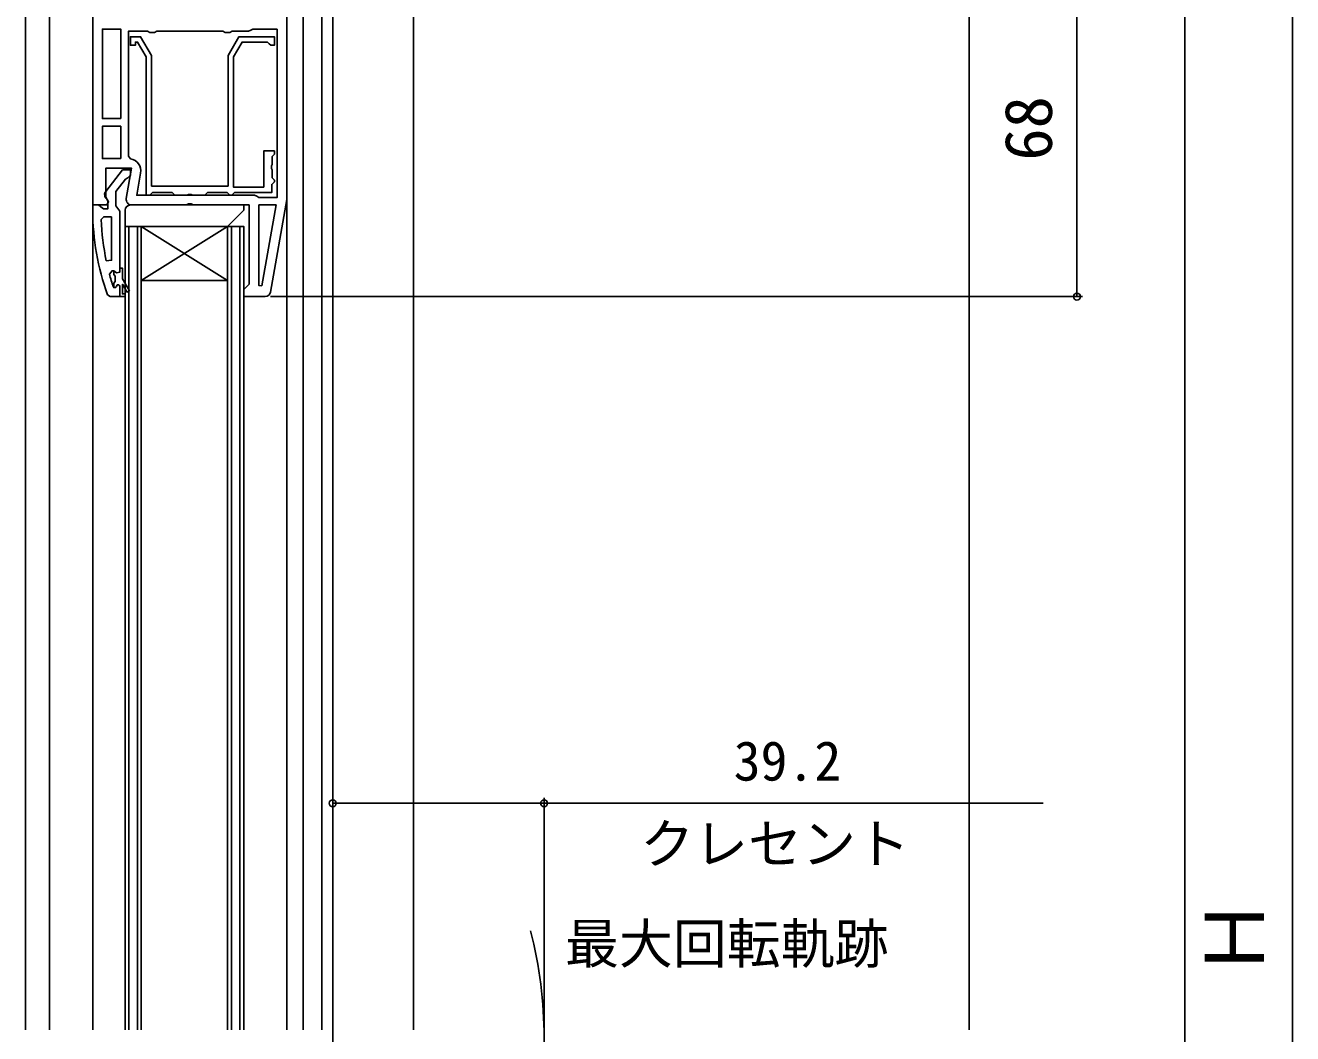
# Model space of a CAD drawing. Units: millimetres, scale not verified. Extents: x -525 to 525, y -785 to 781.
# Drawn here: x -275.1 to -40.1, y 201.6 to 388.5 of the extents above; entities that cross this region are included whole.
import ezdxf
from ezdxf.enums import TextEntityAlignment as Align

# ---------------------------------------------------------------- set-up
doc = ezdxf.new("R2010")
doc.units = ezdxf.units.MM
doc.header["$LTSCALE"] = 4
for name, color, linetype in [('0-2_YKK_11', 7, 'Continuous'), ('0-4_YKK_12', 2, 'Continuous'), ('0-5_YKK_13', 4, 'Continuous'), ('0-7_YKK_D', 6, 'Continuous'), ('0-9_YSS_K', 3, 'Continuous')]:
    doc.layers.add(name, color=color, linetype=linetype)
doc.styles.add('ＭＳ ゴシック', font='')
doc.styles.get('ＭＳ ゴシック').set_extended_font_data('MS Gothic')

msp = doc.modelspace()

# ---------------------------------------------------------------- linework, layer by layer
at = {"layer": '0-2_YKK_11'}
for points in [[(-262.6, 413.236), (-262.6, 355.236), (-259.978, 355.236), (-259.658, 355.812), (-260.2, 356.68), (-260.2, 362.036), (-255.393, 362.036), (-256.385, 356.41)], [(-229.629, 339.063), (-226.6, 356.236), (-226.6, 413.236)], [(-255.588, 363.801), (-256, 364.293), (-256, 387.436), (-252.466, 387.436), (-252.033, 387.186), (-251.167, 387.186), (-250.734, 387.436), (-238.466, 387.436), (-238.033, 387.186), (-237.167, 387.186), (-236.734, 387.436), (-233.7, 387.436), (-233.3, 387.636), (-232.9, 387.836), (-228.4, 387.836)], [(-228.4, 387.836), (-228.4, 356.636), (-231.8, 356.636), (-232.2, 356.836), (-232.6, 357.036), (-254.447, 357.036), (-253.724, 361.137)], [(-252.703, 357.036), (-252.703, 382.668), (-254.301, 385.436), (-254.703, 385.436), (-254.703, 384.836), (-255.603, 384.836), (-255.603, 386.436), (-253.724, 386.436), (-251.703, 382.936), (-251.703, 358.736), (-237.503, 358.736), (-237.503, 382.936), (-235.482, 386.436), (-228.903, 386.436), (-228.903, 384.836), (-229.603, 384.836), (-229.903, 385.136), (-230.203, 385.436), (-234.905, 385.436), (-236.503, 382.668), (-236.503, 358.536), (-230.903, 358.536), (-230.903, 365.236), (-228.903, 365.236), (-228.903, 364.636), (-229.103, 364.436), (-229.303, 364.236), (-229.303, 362.756), (-229.453, 362.496), (-229.453, 361.976), (-229.303, 361.717), (-229.303, 360.236), (-229.103, 360.036), (-228.903, 359.836), (-228.903, 359.536), (-229.203, 359.236), (-229.403, 359.036), (-229.403, 357.536), (-236.303, 357.536), (-236.503, 357.336)], [(-257.6, 343.537), (-257.6, 354.083), (-257.95, 354.56), (-258.3, 355.037), (-258.3, 357.737), (-256.507, 360.04), (-256.104, 360.237), (-255.6, 360.737), (-255.6, 361.737), (-257.076, 361.737), (-260.187, 357.755)], [(-236.503, 357.336), (-236.803, 357.036), (-237.203, 357.036), (-237.503, 357.336), (-237.703, 357.536), (-241.303, 357.536), (-241.503, 357.336), (-241.803, 357.036), (-244.083, 357.036), (-244.343, 357.186), (-244.863, 357.186), (-245.122, 357.036), (-247.403, 357.036), (-247.703, 357.336), (-247.903, 357.536), (-251.503, 357.536), (-251.703, 357.336), (-252.003, 357.036), (-252.703, 357.036)], [(-260, 356.338), (-259.8, 355.938), (-259.8, 354.537), (-260.6, 354.537), (-261.077, 354.887), (-261.554, 355.237), (-262.6, 355.237), (-262.6, 354.237)], [(-255.4, 355.236), (-245.225, 355.236), (-244.835, 355.424), (-244.366, 355.424), (-243.976, 355.236), (-233.6, 355.236), (-233.6, 340.536), (-234.1, 340.036), (-234.6, 339.536), (-234.6, 338.236), (-230.613, 338.236)], [(-261.054, 352.514), (-260.555, 353.037), (-259.1, 353.037)], [(-259.1, 353.037), (-259.1, 344.966), (-260.089, 344.863)], [(-259.512, 342.404), (-259.03, 343.037), (-258.675, 343.037), (-258.191, 342.662), (-257.6, 342.737), (-257.6, 343.537)], [(-258.2, 340.137), (-258.5, 339.837), (-258.508, 339.837), (-258.7, 339.907), (-258.7, 340.743), (-258.438, 341.041), (-258.438, 342.033), (-258.7, 342.331), (-258.7, 343.037), (-258.675, 343.037), (-258.191, 342.662), (-257.6, 342.737), (-257.6, 343.537), (-257.1, 343.537), (-257.1, 341.537), (-255.815, 339.312), (-256.249, 339.062), (-257.1, 340.537), (-257.1, 338.737), (-256.6, 338.737), (-256.6, 338.237), (-257.6, 338.237), (-257.6, 340.137)], [(-259.849, 338.567), (-259.379, 338.237), (-257.6, 338.237), (-257.6, 340.137)], [(-258.2, 340.137), (-258.5, 339.837), (-258.508, 339.837), (-258.7, 339.907), (-258.792, 340.041)]]:
    msp.add_lwpolyline(points, dxfattribs=at)
for points in [[(-257.4, 371.236), (-257.4, 387.836), (-260.8, 387.836), (-260.8, 371.236)], [(-257.4, 363.836), (-257.4, 369.836), (-260.8, 369.836), (-260.8, 363.836)], [(-231.253, 340.217), (-228.605, 355.236), (-231.8, 355.236), (-231.8, 340.265)]]:
    msp.add_lwpolyline(points, close=True, dxfattribs=at)
for centre, radius, start, end in [((-255.989, 361.536), 2.3, 349.99998, 79.95029), ((-259.4, 357.138), 1, 141.91327, 233.1301), ((-255.4, 356.236), 1, 170.00002, 270), ((-216.6, 354.237), 46, 180, 199.91705), ((-213.687, 354.6), 47.413, 182.52155, 191.85079), ((-216.6, 354.187), 44.5, 195.35294, 198.53383), ((-257.9, 340.137), 0.3, 359.99999, 180.00001), ((-257.9, 340.137), 0.3, 359.99999, 180.00001), ((-230.613, 339.236), 1, 270.00004, 350.00002)]:
    msp.add_arc(centre, radius, start, end, dxfattribs=at)
at = {"layer": '0-4_YKK_12'}
for p, q in [((-203.1, 415.736), (-203.1, 202.236)), ((-275.1, 412.536), (-275.1, 202.236)), ((-270.6, 412.536), (-270.6, 202.236)), ((-223.6, 408.736), (-223.6, 202.236)), ((-220.1, 406.736), (-220.1, 202.236)), ((-218.1, 406.736), (-218.1, 202.236)), ((-262.6, 358.736), (-262.603, 202.236)), ((-226.603, 359.305), (-226.605, 202.236)), ((-255.9, 202.236), (-255.9, 351.236)), ((-254.3, 351.236), (-254.3, 202.236)), ((-253.6, 351.236), (-237.6, 351.236)), ((-253.6, 341.236), (-237.6, 351.236)), ((-253.6, 351.236), (-237.6, 341.236)), ((-236.9, 202.236), (-236.9, 351.236)), ((-235.3, 351.236), (-235.3, 202.236)), ((-253.6, 341.236), (-237.6, 341.236))]:
    msp.add_line(p, q, dxfattribs=at)
for points in [[(-256.6, 202.236), (-256.6, 351.236), (-253.6, 351.236), (-253.6, 202.236)], [(-237.6, 202.236), (-237.6, 351.236), (-234.6, 351.236), (-234.6, 202.236)]]:
    msp.add_lwpolyline(points, dxfattribs=at)
msp.add_arc((-258.9, 200.736), 80, 345.61765, 14.38235, dxfattribs=at)
at = {"layer": '0-5_YKK_13'}
for p, q in [((-256.6, 351.236), (-256.6, 354.236)), ((-234.6, 354.236), (-237.6, 351.236)), ((-237.6, 351.236), (-256.6, 351.236))]:
    msp.add_line(p, q, dxfattribs=at)
msp.add_lwpolyline([(-255.6, 355.236), (-234.6, 355.236), (-234.6, 354.236)], dxfattribs=at)
msp.add_arc((-255.6, 354.236), 1, 90, 180, dxfattribs=at)
at = {"layer": '0-7_YKK_D'}
for p, q in [((-40.1, 434.736), (-40.1, 5.736)), ((-80.1, 406.236), (-80.1, 338.236)), ((-60.1, 5.736), (-60.1, 404.736)), ((-229.613, 338.236), (-79.1, 338.236)), ((-218.1, 160.236), (-218.1, 245.28)), ((-178.9, 201.736), (-178.9, 245.28))]:
    msp.add_line(p, q, dxfattribs=at)
msp.add_lwpolyline([(-218.1, 244.28), (-178.9, 244.28), (-86.385, 244.28)], dxfattribs=at)
for centre in [(-80.1, 338.236), (-218.1, 244.28), (-178.9, 244.28)]:
    msp.add_circle(centre, 0.637, dxfattribs=at)
at = {"layer": '0-9_YSS_K'}
msp.add_lwpolyline([(-103.1, 435.236), (-100.1, 435.236), (-100.1, 202.236)], dxfattribs=at)

# ---------------------------------------------------------------- texts
at = {"layer": '0-7_YKK_D', "style": 'ＭＳ ゴシック'}
for s, height, p in [('68', 8.798, (-82.1, 363.441)), ('Ｈ', 11, (-42.1, 211.884))]:
    msp.add_text(s, height=height, rotation=90, dxfattribs=at).set_placement(p, align=Align.BOTTOM_LEFT)
for s, p in [('39.2', (-143.754, 246.28)), ('クレセント', (-161.083, 230.916)), ('最大回転軌跡', (-175.032, 212.375))]:
    msp.add_text(s, height=7.331, dxfattribs=at).set_placement(p, align=Align.BOTTOM_LEFT)

doc.saveas('drawing.dxf')
